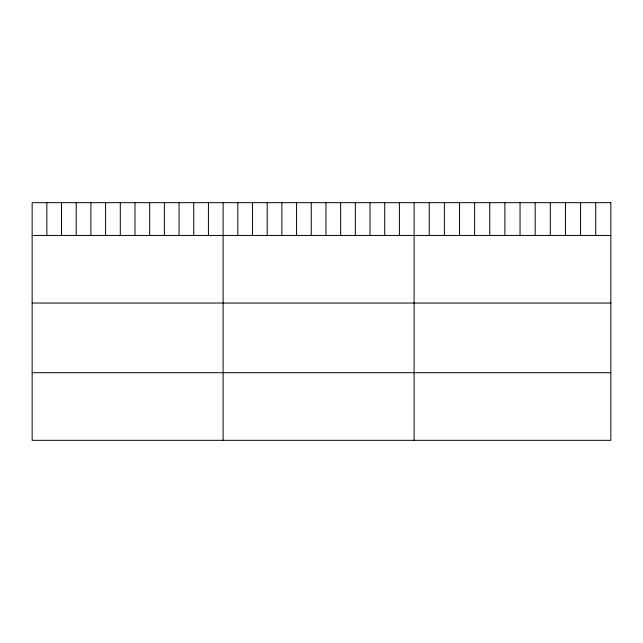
<?xml version="1.0" encoding="UTF-8"?>
<svg xmlns="http://www.w3.org/2000/svg" width="643" height="643" viewBox="0 0 643 643"><rect width="100%" height="100%" fill="white"/><g stroke="black" fill="none" stroke-linecap="round" stroke-linejoin="round"><path stroke-width="0.96" d="M32.15 235.442L610.85 235.442M32.15 303.054L610.85 303.054M32.15 372.715L610.85 372.715M595.715 202.674L595.715 235.442M580.581 202.674L580.581 235.442M565.446 202.674L565.446 235.442M550.312 202.674L550.312 235.442M535.177 202.674L535.177 235.442M520.042 202.674L520.042 235.442M504.9 202.674L504.9 235.442M489.765 202.674L489.765 235.442M474.63 202.674L474.63 235.442M459.496 202.674L459.496 235.442M444.361 202.674L444.361 235.442M429.227 202.674L429.227 235.442M414.092 202.674L414.092 440.326M399.399 202.674L399.399 235.442M384.715 202.674L384.715 235.442M370.022 202.674L370.022 235.442M355.33 202.674L355.33 235.442M340.645 202.674L340.645 235.442M325.953 202.674L325.953 235.442M311.26 202.674L311.26 235.442M296.568 202.674L296.568 235.442M281.883 202.674L281.883 235.442M267.191 202.674L267.191 235.442M252.498 202.674L252.498 235.442M237.814 202.674L237.814 235.442M223.121 202.674L223.121 440.326M208.428 202.674L208.428 235.442M193.744 202.674L193.744 235.442M179.051 202.674L179.051 235.442M164.359 202.674L164.359 235.442M149.674 202.674L149.674 235.442M134.982 202.674L134.982 235.442M120.289 202.674L120.289 235.442M105.597 202.674L105.597 235.442M90.912 202.674L90.912 235.442M76.22 202.674L76.22 235.442M61.527 202.674L61.527 235.442M46.843 202.674L46.843 235.442M610.85 202.674L32.15 202.674L32.15 440.326L610.85 440.326L610.85 202.674"/></g></svg>
